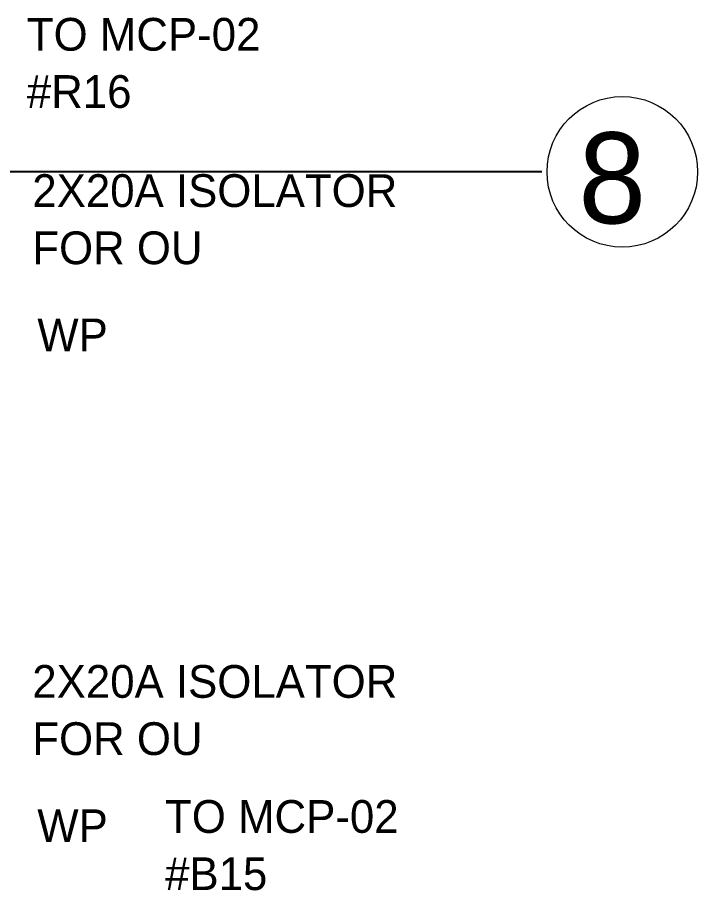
# Model space of a CAD drawing. Header units: metres. Extents: x 75097 to 220695, y -1557923 to -1361206.
# Drawn here: x 176055 to 179796, y -1422639 to -1417839 of the extents above; entities that cross this region are included whole.
import ezdxf

# ---------------------------------------------------------------- set-up
doc = ezdxf.new("R2010")
doc.units = ezdxf.units.M
doc.layers.get('0').update_dxf_attribs({"lineweight": 0})
doc.layers.add('A-100 - Copy$0$axes', color=8, linetype='Continuous')
doc.layers.add('A-100 - Copy$0$AxisBalloons_2', color=8, linetype='Continuous', lineweight=0)
doc.layers.add('A-100 - Copy$0$TEXT', color=8, linetype='Continuous', lineweight=0)
doc.layers.add('E-POWR-IDEN _1-100_', color=7, linetype='Continuous', lineweight=9, true_color=0x4e7e3e)
doc.styles.add('A-100 - Copy$0$Standard', font='GOTHIC.TTF')
doc.styles.add('Optima_5', font='', dxfattribs={"height": 3.001645})
doc.styles.get('Optima_5').set_extended_font_data('Optima')

# ---------------------------------------------------------------- blocks, each defined once
blk = doc.blocks.new('A-100 - Copy')
at = {"layer": 'A-100 - Copy$0$axes'}
blk.add_line((178940.3, -1418687.7, 2.4), (96042.2, -1418687.7, 2.4), dxfattribs=at)
at = {"layer": 'A-100 - Copy$0$AxisBalloons_2'}
blk.add_circle((179382.2, -1418687.7, 0), 413.9, dxfattribs=at)
at = {"layer": 'A-100 - Copy$0$TEXT', "insert": (179140.8, -1418470.8, 0), "char_height": 500, "attachment_point": 1, "style": 'A-100 - Copy$0$Standard'}
blk.add_mtext_dynamic_manual_height_columns('8', width=1.122, gutter_width=1, heights=[0], dxfattribs=at)

msp = doc.modelspace()

# ---------------------------------------------------------------- texts
at = {"layer": 'E-POWR-IDEN _1-100_', "attachment_point": 1, "rotation": 360, "line_spacing_factor": 1.047943, "style": 'Optima_5'}
for s, insert, char_height, width in [('TO MCP-02 \\P#R16', (176107, -1417841.3), 180.1, 2475.925), ('2X20A ISOLATOR\\PFOR OU', (176137, -1418700.6, 0), 180.099, 2475.925), ('WP', (176164.5, -1419494.2, 0), 180.1, 3.637978807091713e-12), ('2X20A ISOLATOR\\PFOR OU', (176137, -1421399.6, 0), 180.099, 2475.925), ('TO MCP-02 \\P#B15', (176867.3, -1422142.2), 180.1, 2475.925), ('WP', (176164.5, -1422193.2, 0), 180.1, 3.637978807091713e-12)]:
    msp.add_mtext(s, dxfattribs=dict(at, insert=insert, char_height=char_height, width=width))

# ---------------------------------------------------------------- next in the draw order: block references
msp.add_blockref('A-100 - Copy', (0, 0))

doc.saveas('drawing.dxf')
